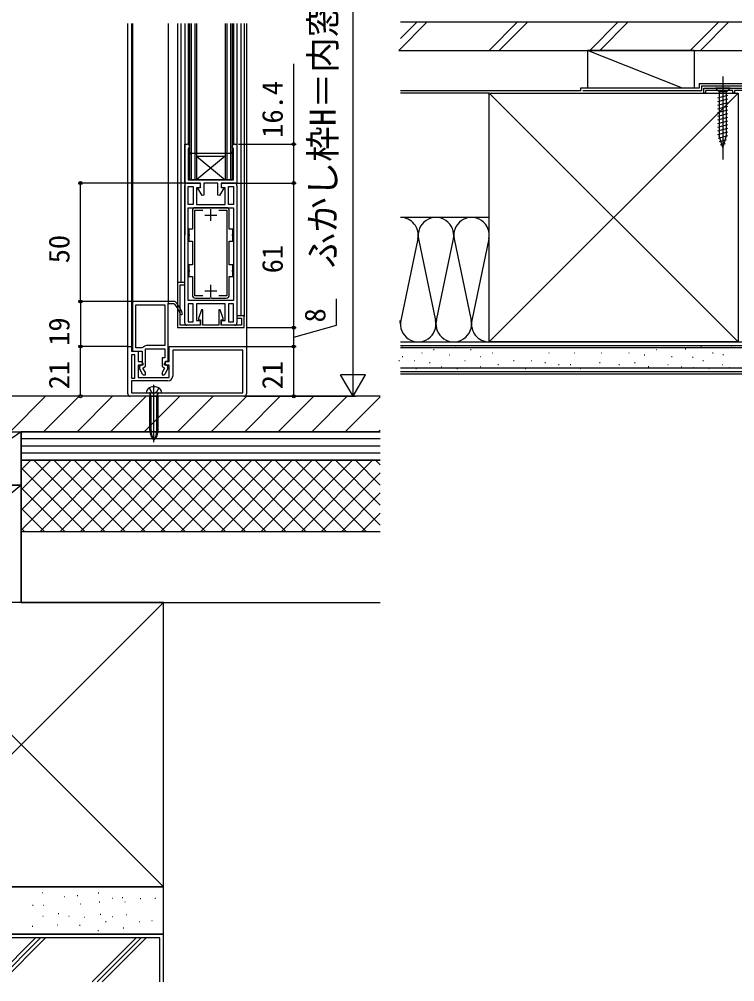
# Model space of a CAD drawing. Units: millimetres, scale not verified. Extents: x -525 to 525, y -782 to 777.
# Drawn here: x -366.8 to -64.9, y -106.3 to 299.9 of the extents above; entities that cross this region are included whole.
import ezdxf
from ezdxf.enums import TextEntityAlignment as Align

# ---------------------------------------------------------------- set-up
doc = ezdxf.new("R2010")
doc.units = ezdxf.units.MM
doc.header["$LTSCALE"] = 4
for name, color, linetype in [('0-2_YKK_11', 7, 'Continuous'), ('0-3_YKK_12', 2, 'Continuous'), ('0-4_YKK_13', 4, 'Continuous'), ('0-6_YKK_D', 6, 'Continuous'), ('0-8_YSS_K', 3, 'Continuous'), ('0-9_YSS_KE', 3, 'Continuous')]:
    doc.layers.add(name, color=color, linetype=linetype)
doc.styles.add('ＭＳ ゴシック', font='')
doc.styles.get('ＭＳ ゴシック').set_extended_font_data('MS Gothic')

msp = doc.modelspace()

# ---------------------------------------------------------------- linework, layer by layer
at = {"layer": '0-2_YKK_11'}
for p, q in [((-295.214, 243.36), (-294.875, 243.164)), ((-294.625, 243.597), (-294.625, 243.597)), ((-297, 171.76), (-297, 229.76)), ((-275, 229.76), (-275, 171.76)), ((-286, 214.76), (-286, 219.76)), ((-288.5, 217.26), (-283.5, 217.26)), ((-286, 182.76), (-286, 187.76)), ((-288.5, 185.26), (-283.5, 185.26)), ((-272, 140.76), (-320, 140.76))]:
    msp.add_line(p, q, dxfattribs=at)
for points in [[(-51.903, 269.826), (-65.001, 269.826), (-65.001, 268.726), (-65.701, 268.726), (-65.701, 269.826), (-77.301, 269.826), (-77.301, 268.726), (-78.001, 268.726), (-78.001, 270.726), (-43.201, 270.726)], [(-276, 247.16), (-275, 247.16), (-275, 230.76), (-281.65, 230.76), (-281.65, 229.207), (-280.529, 228.56), (-282.309, 225.478), (-283.05, 225.676), (-283.05, 230.76), (-288.95, 230.76), (-288.95, 225.676), (-289.691, 225.478), (-291.471, 228.56), (-290.35, 229.207), (-290.35, 230.76), (-297, 230.76), (-297, 247.16), (-296, 247.16)], [(-295.6, 232.16), (-276.4, 232.16), (-276.4, 243.36), (-276.4, 244.16), (-276.4, 245.185), (-276.775, 245.67), (-277, 245.96), (-277, 246.16)], [(-295, 246.16), (-295, 245.96), (-295.225, 245.67), (-295.6, 245.185), (-295.6, 244.16), (-295.6, 243.36), (-295.6, 232.16)], [(-276.4, 244.16), (-277.375, 243.597), (-277.125, 243.164), (-276.786, 243.36), (-276.786, 243.36)], [(-294.875, 243.164), (-295.214, 243.36), (-295.214, 243.36)], [(-276.786, 243.36), (-294.875, 243.164), (-276.4, 243.36)], [(-296, 230.76), (-290.5, 230.76), (-290.5, 228.76), (-292, 228.76), (-292, 221.76), (-280, 221.76), (-280, 228.76), (-281.5, 228.76), (-281.5, 230.76), (-276, 230.76)], [(-289.336, 183.16), (-292.8, 183.16), (-292.8, 219.36), (-289.336, 219.36)], [(-279.5, 220.36), (-285.542, 220.36), (-285.725, 220.24), (-286.275, 220.24), (-286.458, 220.36), (-292.5, 220.36)], [(-282.664, 219.36), (-279.2, 219.36), (-279.2, 183.16), (-282.664, 183.16)], [(-293.8, 219.06), (-293.8, 211.26), (-295.3, 211.26), (-295.3, 209.218), (-295.18, 209.035), (-295.18, 208.485), (-295.3, 208.302), (-295.3, 206.26), (-293.8, 206.26), (-293.8, 196.26), (-295.3, 196.26), (-295.3, 194.218), (-295.18, 194.035), (-295.18, 193.485), (-295.3, 193.302), (-295.3, 191.26), (-293.8, 191.26), (-293.8, 183.46)], [(-278.2, 196.26), (-278.2, 206.26), (-276.7, 206.26), (-276.7, 208.302), (-276.82, 208.485), (-276.82, 209.035), (-276.7, 209.218), (-276.7, 211.26), (-278.2, 211.26), (-278.2, 219.06)], [(-278.2, 183.46), (-278.2, 191.26), (-276.7, 191.26), (-276.7, 193.302), (-276.82, 193.485), (-276.82, 194.035), (-276.7, 194.218), (-276.7, 196.26), (-278.2, 196.26)], [(-300.848, 180.591), (-301.223, 180.76), (-319.1, 180.76), (-319.1, 159.76), (-315, 159.76), (-315, 154.16), (-316.1, 153.39), (-316.1, 152.297), (-314.924, 150.26)], [(-317.7, 161.16), (-317.7, 179.36), (-305.4, 179.36), (-305.4, 162.16), (-313.1, 162.16)], [(-300.848, 180.591), (-301.223, 180.76), (-304, 180.76), (-304, 179.86), (-301.638, 179.86), (-301.253, 179.68)], [(-304, 155.66), (-304, 179.86), (-301.638, 179.86), (-301.253, 179.68)], [(-276, 170.76), (-281.5, 170.76), (-281.5, 172.76), (-280, 172.76), (-280, 179.76), (-292, 179.76), (-292, 172.76), (-290.5, 172.76), (-290.5, 170.76), (-296, 170.76)], [(-292.5, 182.16), (-286.458, 182.16), (-286.275, 182.28), (-285.725, 182.28), (-285.542, 182.16), (-279.5, 182.16)], [(-321, 141.76), (-321, 161.76), (-319.5, 161.76), (-319.5, 159.76), (-316.6, 159.76), (-316.6, 155.46), (-315.4, 155.46), (-314.7, 154.76), (-314.7, 153.96), (-316.6, 153.96), (-316.6, 148.76), (-303.6, 148.76), (-303.6, 153.96), (-305.5, 153.96), (-305.5, 154.76), (-304.8, 155.46), (-303.6, 155.46), (-303.6, 161.76), (-271, 161.76), (-271, 141.76)], [(-319.5, 142.26), (-272.5, 142.26), (-272.5, 160.26), (-302.1, 160.26), (-302.1, 155.46), (-302.1, 149.26)], [(-314.643, 161.368), (-315.049, 161.16), (-317.7, 161.16)], [(-314.058, 149.76), (-313.6, 149.76), (-313.6, 150.767), (-314.695, 152.664), (-313.6, 153.431), (-313.6, 160.76), (-305.4, 160.76), (-305.4, 157.06), (-306.6, 157.06), (-306.6, 153.431), (-305.505, 152.664), (-306.6, 150.767), (-306.6, 149.76), (-306.142, 149.76)], [(-305.276, 150.26), (-304.1, 152.297), (-304.1, 153.39), (-305.2, 154.16), (-305.2, 155.66), (-304, 155.66)], [(-304.1, 147.26), (-319.5, 147.26), (-319.5, 142.26)]]:
    msp.add_lwpolyline(points, dxfattribs=at)
for points in [[(-293.4, 229.36), (-293.4, 221.76), (-295.6, 221.76), (-295.6, 229.36)], [(-276.4, 229.36), (-276.4, 221.76), (-278.6, 221.76), (-278.6, 229.36)], [(-276.4, 220.36), (-276.4, 181.16), (-295.6, 181.16), (-295.6, 220.36)], [(-300, 169.76), (-272, 169.76), (-272, 174.76), (-275, 174.76), (-275, 173.76), (-273, 173.76), (-273, 170.76), (-281.6, 170.76), (-281.6, 173.06), (-280.8, 173.06), (-280.8, 173.56), (-282.1, 177.298), (-282.6, 177.214), (-282.6, 170.76), (-289.4, 170.76), (-289.4, 177.214), (-289.9, 177.298), (-291.2, 173.56), (-291.2, 173.06), (-290.4, 173.06), (-290.4, 170.76), (-299, 170.76), (-299, 187.76), (-297, 187.76), (-297, 188.76), (-300, 188.76)], [(-293.4, 172.16), (-293.4, 179.76), (-295.6, 179.76), (-295.6, 172.16)], [(-276.4, 172.16), (-276.4, 179.76), (-278.6, 179.76), (-278.6, 172.16)], [(-319.5, 158.26), (-319.5, 148.46), (-318.1, 148.46), (-318.1, 158.26)]]:
    msp.add_lwpolyline(points, close=True, dxfattribs=at)
for centre, radius, start, end in [((-296, 246.16), 1, 0.00001, 89.99999), ((-276, 246.16), 1, 90.00001, 179.99999), ((-295.237, 243.262), 0.376, 344.87674, 164.87676), ((-294.75, 243.381), 0.25, 240.00006, 60.00008), ((-296, 229.76), 1, 90.00001, 179.99999), ((-276, 229.76), 1, 0.00001, 89.99999), ((-292.5, 219.06), 1.3, 90.00001, 179.99999), ((-279.5, 219.06), 1.3, 0.00001, 89.99999), ((-292.5, 183.46), 1.3, 180.00001, 269.99999), ((-279.5, 183.46), 1.3, 270.00001, 359.99999), ((-312.099, 170.67), 14.1, 20.26659, 39.71484), ((-312.099, 170.67), 14.1, 20.26659, 39.71484), ((-312.099, 170.67), 15, 20.2666, 41.4049), ((-312.099, 170.67), 15, 20.2666, 41.4049), ((-298.45, 175.71), 0.45, 200.26659, 20.26661), ((-298.45, 175.71), 0.45, 200.26659, 20.26661), ((-296, 171.76), 1, 180.00001, 269.99999), ((-276, 171.76), 1, 270.00001, 359.99999), ((-313.1, 160.26), 1.9, 90.00001, 144.31469), ((-314.058, 150.76), 1, 209.99998, 270), ((-306.142, 150.76), 1, 270, 330.00002), ((-304.1, 149.26), 2, 270.00001, 359.99999), ((-320, 141.76), 1, 180.00001, 269.99999), ((-272, 141.76), 1, 270.00001, 359.99999)]:
    msp.add_arc(centre, radius, start, end, dxfattribs=at)
at = {"layer": '0-3_YKK_12'}
for p, q in [((-321, 161.26), (-321, 298.01)), ((-319.5, 298.01), (-319.5, 161.26)), ((-319.1, 298.01), (-319.1, 180.76)), ((-304, 298.01), (-304, 180.76)), ((-300, 298.01), (-300, 188.46)), ((-298.601, 298.01), (-298.602, 188.76)), ((-297, 298.01), (-297.001, 208.91)), ((-295.5, 298.01), (-295.5, 247.026)), ((-295, 298.01), (-295, 232.16)), ((-294.3, 298.01), (-294.3, 232.16)), ((-292.7, 298.01), (-292.7, 232.16)), ((-292, 298.01), (-292, 232.16)), ((-280, 298.01), (-280, 232.16)), ((-279.3, 298.01), (-279.3, 232.16)), ((-277.7, 298.01), (-277.7, 232.16)), ((-277, 298.01), (-277, 232.16)), ((-276.5, 298.01), (-276.5, 247.026)), ((-275, 298.01), (-275, 246.86)), ((-273.4, 298.01), (-273.4, 174.76)), ((-272, 298.01), (-272, 174.46)), ((-271, 298.01), (-271, 161.26)), ((-292, 242.16), (-280, 232.16)), ((-277, 232.16), (-295, 232.16)), ((-319.1, 180.76), (-318.6, 180.76))]:
    msp.add_line(p, q, dxfattribs=at)
msp.add_lwpolyline([(-292, 242.16), (-280, 242.16), (-292, 232.16)], dxfattribs=at)
at = {"layer": '0-4_YKK_13'}
for p, q in [((-70.001, 275.722), (-70.001, 240.722)), ((-66.901, 270.722), (-73.101, 270.722)), ((-73.101, 270.722), (-71.551, 269.172)), ((-71.551, 269.172), (-71.551, 250.638)), ((-68.451, 269.172), (-71.551, 269.172)), ((-66.901, 270.722), (-68.451, 269.172)), ((-68.451, 250.638), (-68.451, 269.172)), ((-72.101, 266.746), (-67.901, 267.871)), ((-72.101, 265.193), (-67.901, 266.318)), ((-72.101, 263.64), (-67.901, 264.765)), ((-72.101, 262.087), (-67.901, 263.213)), ((-72.101, 260.534), (-67.901, 261.66)), ((-72.101, 258.981), (-67.901, 260.107)), ((-72.101, 257.428), (-67.901, 258.554)), ((-72.101, 255.876), (-67.901, 257.001)), ((-72.101, 254.323), (-67.901, 255.448)), ((-72.101, 252.77), (-67.901, 253.895)), ((-72.101, 251.217), (-67.901, 252.342)), ((-71.842, 249.733), (-67.901, 250.789)), ((-70.001, 245.722), (-71.551, 250.638)), ((-71.391, 248.301), (-68.354, 249.115)), ((-70.001, 245.722), (-68.451, 250.638)), ((-70.939, 246.869), (-68.889, 247.419)), ((-313.25, 142.26), (-312.08, 142.26)), ((-310, 121.482), (-310, 145.635)), ((-311.746, 140.86), (-311.589, 141.664)), ((-311.746, 126.286), (-311.746, 140.86)), ((-311.746, 140.86), (-308.254, 140.86)), ((-311.218, 140.86), (-311.61, 141.932)), ((-311.218, 126.286), (-311.218, 140.86)), ((-308.782, 140.86), (-308.39, 141.932)), ((-308.782, 126.286), (-308.782, 140.86)), ((-308.254, 140.86), (-308.411, 141.664)), ((-308.254, 126.286), (-308.254, 140.86))]:
    msp.add_line(p, q, dxfattribs=at)
for points in [[(-312.08, 142.26), (-307.92, 142.26), (-306.75, 142.26)], [(-311.95, 144.253), (-311.145, 142.624), (-310, 142.015)], [(-308.05, 144.253), (-308.855, 142.624), (-310, 142.015)]]:
    msp.add_lwpolyline(points, dxfattribs=at)
for centre, radius, start, end in [((-311.15, 142.272), 2.1, 127.24889, 180.33651), ((-310, 140.76), 4, 52.75222, 127.24778), ((-312.08, 141.76), 0.5, 348.94828, 90), ((-307.92, 141.76), 0.5, 90, 191.05172), ((-308.85, 142.273), 2.1, 359.66036, 52.75222), ((-306.232, 126.286), 5.513, 180, 226.89533), ((-303.954, 126.286), 7.263, 180, 213.6577), ((-313.768, 126.286), 5.513, 313.10467, 0), ((-316.046, 126.286), 7.263, 326.3423, 0)]:
    msp.add_arc(centre, radius, start, end, dxfattribs=at)
at = {"layer": '0-6_YKK_D'}
for p, q in [((-226, 151.26), (-226, 462.26)), ((-274.3, 247.16), (-250, 247.16)), ((-297, 230.76), (-342, 230.76)), ((-341, 180.76), (-341, 230.76)), ((-275, 230.76), (-250, 230.76)), ((-275, 230.76), (-250, 230.76)), ((-251, 169.76), (-251, 230.76)), ((-319.6, 180.76), (-342, 180.76)), ((-319.6, 180.76), (-342, 180.76)), ((-341, 180.76), (-341, 161.76)), ((-270.8, 169.76), (-250, 169.76)), ((-270.8, 169.76), (-250, 169.76)), ((-251, 161.76), (-251, 169.76)), ((-321.5, 161.76), (-342, 161.76)), ((-321.5, 161.76), (-342, 161.76)), ((-341, 140.76), (-341, 161.76)), ((-270.5, 161.76), (-250, 161.76)), ((-270.5, 161.76), (-250, 161.76)), ((-251, 140.76), (-251, 161.76)), ((-226, 140.76), (-226, 158.947)), ((-226, 140.76), (-231.25, 149.853)), ((-220.75, 149.853), (-231.25, 149.853)), ((-226, 140.76), (-220.75, 149.853)), ((-321, 140.76), (-342, 140.76)), ((-271, 140.76), (-225, 140.76)), ((-270.5, 140.76), (-250, 140.76))]:
    msp.add_line(p, q, dxfattribs=at)
for points in [[(-251, 230.76), (-251, 247.16), (-251, 281.051)], [(-251, 165.76), (-233, 170.752), (-233, 181.843)]]:
    msp.add_lwpolyline(points, dxfattribs=at)
for centre in [(-251, 247.16), (-341, 230.76), (-251, 230.76), (-251, 230.76), (-341, 180.76), (-341, 180.76), (-251, 169.76), (-251, 169.76), (-341, 161.76), (-341, 161.76), (-251, 161.76), (-251, 161.76), (-341, 140.76), (-251, 140.76)]:
    msp.add_circle(centre, 0.637, dxfattribs=at)
at = {"layer": '0-8_YSS_K'}
for p, q in [((-194.722, 298.726), (-206.722, 286.726)), ((-198.964, 298.726), (-205.921, 291.769)), ((-156.538, 298.726), (-168.538, 286.726)), ((-152.295, 298.726), (-164.295, 286.726)), ((-114.111, 298.726), (-126.111, 286.726)), ((-109.869, 298.726), (-121.869, 286.726)), ((-83.685, 286.726), (-71.685, 298.726)), ((-67.442, 298.726), (-79.442, 286.726)), ((-87, 270.726), (-127, 286.726)), ((-127, 286.726), (-127, 270.726)), ((-82, 286.726), (-127, 286.726)), ((-82, 286.726), (-82, 270.726)), ((-168.5, 268.726), (-205.921, 268.726)), ((-63.5, 163.726), (-168.5, 268.726)), ((-63.5, 268.726), (-168.5, 163.726)), ((-168.5, 216.226), (-206, 216.226)), ((-198.658, 207.194), (-205.842, 172.758)), ((-198.342, 207.194), (-191.158, 172.758)), ((-190.842, 172.758), (-183.658, 207.194)), ((-183.342, 207.194), (-176.158, 172.758)), ((-168.658, 207.194), (-175.842, 172.758)), ((-205.921, 163.726), (-168.5, 163.726)), ((-205.921, 162.226), (-51, 162.226)), ((-205.013, 161.984), (-205.213, 161.984)), ((-196.771, 159.012), (-196.971, 159.012)), ((-191.826, 160.336), (-192.026, 160.336)), ((-182.76, 161.984), (-182.96, 161.984)), ((-176.167, 160.336), (-176.367, 160.336)), ((-167.101, 159.012), (-167.301, 159.012)), ((-159.684, 161.16), (-159.884, 161.16)), ((-150.618, 161.16), (-150.818, 161.16)), ((-143.201, 159.012), (-143.401, 159.012)), ((-137.432, 161.16), (-137.632, 161.16)), ((-132.487, 159.012), (-132.687, 159.012)), ((-126.718, 161.16), (-126.918, 161.16)), ((-120.948, 159.012), (-121.148, 159.012)), ((-114.424, 161.16), (-114.624, 161.16)), ((-109.479, 159.012), (-109.679, 159.012)), ((-97.941, 160.336), (-98.141, 160.336)), ((-89.699, 161.16), (-89.899, 161.16)), ((-85.608, 160.727), (-85.808, 160.727)), ((-78.982, 161.507), (-79.182, 161.507)), ((-74.04, 159.012), (-74.24, 159.012)), ((-66.184, 161.896), (-66.384, 161.896)), ((-206.404, 155.715), (-206.604, 155.715)), ((-205.013, 157.364), (-205.213, 157.364)), ((-200.068, 155.715), (-200.268, 155.715)), ((-193.475, 154.891), (-193.675, 154.891)), ((-185.233, 158.188), (-185.433, 158.188)), ((-178.64, 155.715), (-178.84, 155.715)), ((-172.046, 157.364), (-172.246, 157.364)), ((-158.036, 155.715), (-158.236, 155.715)), ((-150.618, 155.715), (-150.818, 155.715)), ((-144.849, 154.891), (-145.049, 154.891)), ((-121.773, 154.891), (-121.973, 154.891)), ((-107.006, 154.891), (-107.206, 154.891)), ((-102.886, 158.188), (-103.086, 158.188)), ((-91.347, 157.364), (-91.547, 157.364)), ((-82.49, 157.109), (-82.69, 157.109)), ((-78.161, 155.715), (-78.361, 155.715)), ((-69.692, 158.278), (-69.892, 158.278)), ((-205.921, 152.726), (-51, 152.726)), ((-199.244, 152.419), (-199.444, 152.419)), ((-188.53, 153.243), (-188.73, 153.243)), ((-181.936, 152.419), (-182.136, 152.419)), ((-172.046, 153.243), (-172.246, 153.243)), ((-164.629, 154.067), (-164.829, 154.067)), ((-153.091, 152.419), (-153.291, 152.419)), ((-139.08, 154.067), (-139.28, 154.067)), ((-134.135, 154.067), (-134.335, 154.067)), ((-130.014, 152.419), (-130.214, 152.419)), ((-113.6, 154.067), (-113.8, 154.067)), ((-101.237, 153.243), (-101.437, 153.243)), ((-92.996, 154.067), (-93.196, 154.067)), ((-87.227, 153.243), (-87.427, 153.243)), ((-82.3, 152.821), (-82.5, 152.821)), ((-75.688, 152.419), (-75.888, 152.419)), ((-69.919, 154.067), (-70.119, 154.067)), ((-66.964, 152.821), (-67.164, 152.821)), ((-205.921, 150.226), (-51, 150.226)), ((-370.716, 125.76), (-355.716, 140.76)), ((-356.574, 125.76), (-341.574, 140.76)), ((-342.432, 125.76), (-327.432, 140.76)), ((-328.289, 125.76), (-313.289, 140.76)), ((-314.147, 125.76), (-299.147, 140.76)), ((-300.005, 125.76), (-285.005, 140.76)), ((-285.863, 125.76), (-270.863, 140.76)), ((-271.721, 125.76), (-256.721, 140.76)), ((-257.579, 125.76), (-242.579, 140.76)), ((-243.437, 125.76), (-228.437, 140.76)), ((-229.294, 125.76), (-214.5, 140.555)), ((-215.152, 125.76), (-214.5, 126.412)), ((-366, 125.76), (-399, 103.259)), ((-214.5, 122.76), (-366, 122.76)), ((-214.5, 119.76), (-366, 119.76)), ((-214.5, 116.76), (-366, 116.76)), ((-214.5, 113.76), (-366, 113.76)), ((-366, 113.76), (-214.5, 113.76)), ((-366, 53.76), (-366, 113.76)), ((-366, 109.734), (-361.974, 113.76)), ((-366, 101.249), (-353.489, 113.76)), ((-366, 92.763), (-345.003, 113.76)), ((-366, 84.278), (-336.518, 113.76)), ((-330.702, 83.76), (-360.702, 113.76)), ((-358.033, 83.76), (-328.033, 113.76)), ((-322.217, 83.76), (-352.217, 113.76)), ((-349.548, 83.76), (-319.548, 113.76)), ((-313.731, 83.76), (-343.731, 113.76)), ((-341.062, 83.76), (-311.062, 113.76)), ((-305.246, 83.76), (-335.246, 113.76)), ((-332.577, 83.76), (-302.577, 113.76)), ((-296.761, 83.76), (-326.761, 113.76)), ((-324.092, 83.76), (-294.092, 113.76)), ((-288.275, 83.76), (-318.275, 113.76)), ((-315.606, 83.76), (-285.606, 113.76)), ((-279.79, 83.76), (-309.79, 113.76)), ((-307.121, 83.76), (-277.121, 113.76)), ((-271.305, 83.76), (-301.305, 113.76)), ((-298.636, 83.76), (-268.636, 113.76)), ((-262.82, 83.76), (-292.82, 113.76)), ((-290.151, 83.76), (-260.151, 113.76)), ((-254.334, 83.76), (-284.334, 113.76)), ((-281.665, 83.76), (-251.665, 113.76)), ((-245.849, 83.76), (-275.849, 113.76)), ((-273.18, 83.76), (-243.18, 113.76)), ((-237.364, 83.76), (-267.364, 113.76)), ((-264.695, 83.76), (-234.695, 113.76)), ((-228.878, 83.76), (-258.878, 113.76)), ((-256.209, 83.76), (-226.209, 113.76)), ((-220.393, 83.76), (-250.393, 113.76)), ((-247.724, 83.76), (-217.724, 113.76)), ((-214.5, 86.352), (-241.908, 113.76)), ((-214.5, 94.837), (-233.423, 113.76)), ((-214.5, 103.323), (-224.937, 113.76)), ((-214.5, 111.808), (-216.452, 113.76)), ((-339.187, 83.76), (-366, 110.573)), ((-239.239, 83.76), (-214.5, 108.499)), ((-366, 103.259), (-426, 53.76)), ((-347.672, 83.76), (-366, 102.088)), ((-230.754, 83.76), (-214.5, 100.014)), ((-356.158, 83.76), (-366, 93.602)), ((-222.268, 83.76), (-214.5, 91.528)), ((-364.643, 83.76), (-366, 85.117)), ((-366, 83.76), (-214.5, 83.76)), ((-426, -66.24), (-306, 53.76)), ((-426, 53.76), (-306, -66.24)), ((-366, 53.76), (-214.5, 53.76)), ((-357.231, -68.571), (-357.031, -68.571)), ((-333.509, -68.713), (-333.309, -68.713)), ((-347.8, -70.285), (-347.6, -70.285)), ((-342.369, -69.857), (-342.169, -69.857)), ((-333.08, -72.572), (-332.88, -72.572)), ((-327.507, -71), (-327.307, -71)), ((-323.363, -70.714), (-323.163, -70.714)), ((-322.299, -72.48), (-322.099, -72.48)), ((-315.789, -71.143), (-315.589, -71.143)), ((-309.603, -71.037), (-309.403, -71.037)), ((-361.233, -74.001), (-361.033, -74.001)), ((-356.635, -73.923), (-356.435, -73.923)), ((-341.054, -73.346), (-340.854, -73.346)), ((-356.946, -78.574), (-356.746, -78.574)), ((-350.372, -77.431), (-350.172, -77.431)), ((-345.942, -78.574), (-345.742, -78.574)), ((-339.368, -79.003), (-339.168, -79.003)), ((-332.651, -77.717), (-332.451, -77.717)), ((-330.378, -80.848), (-330.178, -80.848)), ((-327.507, -78.717), (-327.307, -78.717)), ((-321.648, -77.859), (-321.448, -77.859)), ((-316.24, -80.848), (-316.04, -80.848)), ((-310.93, -80.432), (-310.73, -80.432)), ((-361.376, -82.861), (-361.176, -82.861)), ((-350.865, -82.291), (-350.665, -82.291)), ((-341.369, -82.432), (-341.169, -82.432)), ((-333.652, -84.576), (-333.452, -84.576)), ((-322.934, -83.576), (-322.734, -83.576)), ((-307.5, -87.74), (-424.5, -87.74)), ((-359.974, -87.74), (-378.493, -106.259)), ((-376.372, -106.259), (-357.853, -87.74)), ((-355.732, -87.74), (-374.251, -106.259)), ((-336.067, -106.259), (-317.548, -87.74)), ((-333.946, -106.259), (-315.426, -87.74)), ((-331.824, -106.259), (-313.305, -87.74)), ((-307.5, -106.259), (-307.5, -87.74))]:
    msp.add_line(p, q, dxfattribs=at)
for points in [[(-399, 125.76), (-366, 125.76), (-366, 103.259), (-399, 103.259)], [(-426, 103.259), (-366, 103.259), (-366, 53.76), (-426, 53.76)]]:
    msp.add_lwpolyline(points, close=True, dxfattribs=at)
for centre, start, end in [((-206, 208.726), 348.21647, 90), ((-191, 208.726), 348.21647, 191.78351), ((-176, 208.726), 348.21647, 191.78351), ((-213.5, 171.226), 0, 11.78354), ((-198.5, 171.226), 168.21646, 11.78354), ((-183.5, 171.226), 168.21646, 11.78354), ((-168.5, 171.226), 168.21646, 270)]:
    msp.add_arc(centre, 7.5, start, end, dxfattribs=at)
at = {"layer": '0-9_YSS_KE'}
for p, q in [((-206.722, 286.726), (-53.4, 286.726)), ((-80, 272.728), (-54, 272.728)), ((-130, 269.726), (-205.921, 269.726)), ((-130, 270.726), (-130, 269.726)), ((-79, 271.728), (-54, 271.728)), ((-205.921, 163.726), (-51, 163.726)), ((-51, 161.226), (-205.921, 161.226)), ((-205.921, 151.226), (-51, 151.226)), ((-214.5, 125.76), (-366, 125.76)), ((-366, 113.76), (-366, 125.76)), ((-366, 113.76), (-214.5, 113.76)), ((-306, -86.24), (-426, -86.24)), ((-306, -106.259), (-306, -86.24))]:
    msp.add_line(p, q, dxfattribs=at)
for points in [[(-205.921, 298.726), (-53.4, 298.726), (-53.4, 286.726)], [(-80, 272.728), (-80, 270.726), (-130, 270.726)], [(-79, 271.728), (-79, 269.726), (-129, 269.726)], [(-214.5, 140.76), (-399, 140.76), (-399, 125.76), (-214.5, 125.76)]]:
    msp.add_lwpolyline(points, dxfattribs=at)
for points in [[(-168.5, 163.726), (-168.5, 268.726), (-63.5, 268.726), (-63.5, 163.726)], [(-306, -66.24), (-306, 53.76), (-426, 53.76), (-426, -66.24)], [(-306, -86.24), (-306, -66.24), (-426, -66.24), (-426, -86.24)]]:
    msp.add_lwpolyline(points, close=True, dxfattribs=at)

# ---------------------------------------------------------------- texts
at = {"layer": '0-6_YKK_D', "style": 'ＭＳ ゴシック'}
for s, height, p in [('ふかし枠H＝内窓H＝KH', 11, (-229.96, 194.729)), ('16.4', 8.798, (-253, 249.869)), ('50', 8.798, (-343, 196.896)), ('61', 8.798, (-253, 192.692)), ('8', 8.798, (-235, 171.934)), ('19', 8.798, (-343, 162.09)), ('21', 8.798, (-343, 143.726)), ('21', 8.798, (-253, 143.726))]:
    msp.add_text(s, height=height, rotation=90, dxfattribs=at).set_placement(p, align=Align.BOTTOM_LEFT)

doc.saveas('drawing.dxf')
